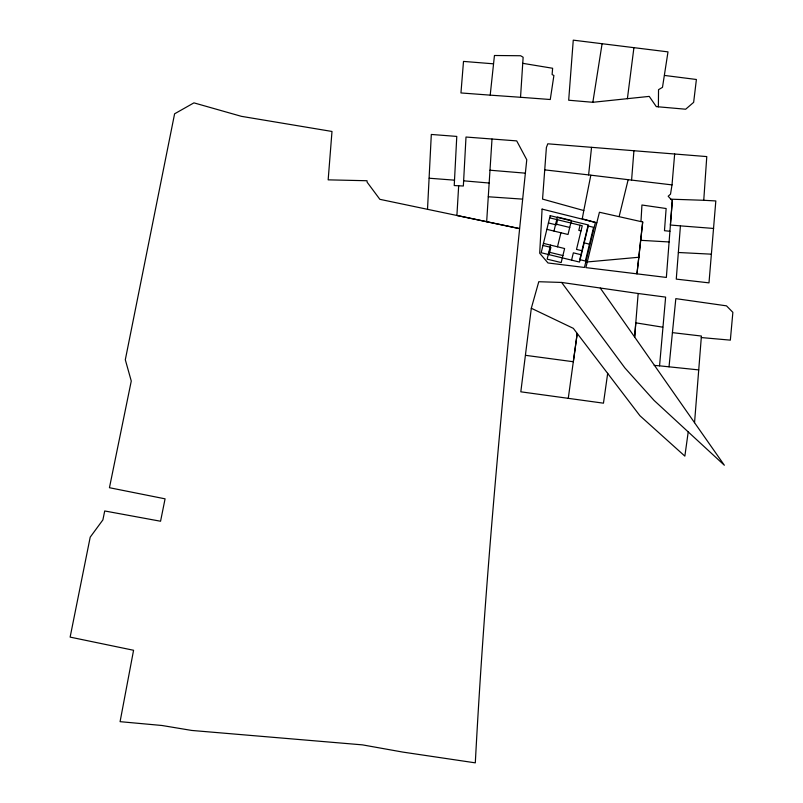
<?xml version="1.0" encoding="UTF-8"?>
<svg xmlns="http://www.w3.org/2000/svg" width="803" height="803" viewBox="0 0 803 803"><rect width="100%" height="100%" fill="white"/><g stroke="black" fill="none" stroke-linecap="round" stroke-linejoin="round"><path stroke-width="1.2" d="M658.38 106.819L658.53 89.675L662.485 87.346L667.996 51.874L573.262 40.15L568.685 100.224L592.845 102.292L649.236 96.39L656.312 106.638L685.672 109.218L693.651 102.342L696.392 79.487L664.462 75.432M427.517 209.252L431.311 134.452L456.777 136.42L454.227 185.553L463.351 186.015L466.001 137.032L516.71 140.896L526.768 159.747C505.82 360.427 485.966 561.317 475.306 762.85L402.755 752.08L362.494 744.873L191.756 730.449L161.965 725.49L120.079 721.666L133.569 650.269L70.132 637.11L90.207 537.157L102.894 519.892L104.711 510.969L160.56 521.237L165.077 498.834L109.449 487.712L131.27 381.034L125.308 359.764L174.602 113.805L193.924 102.864L241.412 116.335L331.99 131.461L328.166 179.852L367.011 180.735L367.142 182.201L379.859 199.325L519.511 228.604L456.907 215.445L458.674 185.774M486.668 221.678L492.008 139.039M640.975 221.578L641.938 205.006L666.139 208.519L664.472 230.702L669.923 231.274L666.36 277.436L585.879 267.61L587.264 261.949M522.733 63.327L552.625 68.265L552.103 74.538L553.899 75.522L550.266 99.512L520.535 97.283L523.134 57.244L520.625 55.748L494.447 55.497L490.201 95.145L460.952 92.947L463.502 61.409L493.393 63.808M674.661 153.965L672.021 184.891L670.515 194.155L668.176 196.233L670.856 199.184L703.749 200.288L706.781 156.585L547.787 143.807L546.391 147.481L542.557 199.104L583.791 210.547L582.255 218.828L596.8 222.792L587.595 260.574L585.859 262.079L638.827 257.261L642.701 221.979L599.429 212.253L596.8 222.792M701.29 337.561L701.41 336.045L672.422 332.633L675.825 298.636L726.484 305.843L732.868 312.337L730.349 340.141L701.29 337.561L694.545 422.689L724.356 465.238L654.104 400.446L624.905 367.955L561.638 282.445L538.773 281.723L531.315 308.252L520.816 391.814L603.465 403.176L607.69 373.305M669.923 231.274L672.322 200.359L670.856 199.184M703.749 200.288L715.824 200.941L708.989 282.867L676.267 279.113L680.422 225.864L670.385 225.021L672.322 200.359M672.021 184.891L631.59 180.093L633.928 150.613M561.638 282.445L638.154 293.496L634.651 337.049L694.545 422.689M698.71 369.902L659.554 365.837L665.627 297.11L638.154 293.496M669.029 366.81L672.422 332.633M631.59 180.093L588.609 174.903L591.55 147.371M642.701 221.979L636.95 273.933L638.827 257.261M627.394 98.709L633.938 47.538M568.273 398.318L577.216 333.436L573.342 361.741L525.594 355.338M688.231 431.843L684.859 456.124L639.931 415.733L573.322 328.347L531.315 308.252M592.845 102.292L602.109 43.613M583.791 210.547L590.817 175.245M550.567 245.116L547.144 259.158L561.197 262.571L564.609 248.528L543.45 243.379M553.98 231.063L557.392 217.021L571.445 220.434L568.022 234.486L546.863 229.337M549.101 254.661L550.878 247.374L542.948 245.447M557.593 219.781L556.349 224.9L548.419 222.963M557.493 246.802L560.916 232.75M571.575 260.132L573.352 252.845L581.282 254.772M580.067 225.241L578.822 230.361L581.001 230.893M619.163 216.449L628.157 179.721M678.374 252.493L711.448 254.18M640.684 240.318L669.13 241.964M488.284 196.765L522.502 199.124M490.201 95.145L520.535 97.283M429.203 178.226L454.498 180.163M680.422 225.864L713.626 228.453M654.194 365.405L659.554 365.837M489.991 170.216L525.252 173.157M463.632 180.826L489.248 183.034M544.805 169.885L588.609 174.903M662.716 327.182L635.785 322.836L634.651 337.049L600.283 288.086M549.664 217.844L582.255 225.773L576.504 249.402L582.255 250.797M555.686 224.037L569.739 227.46M583.861 242.797L589.472 244.162M548.85 252.132L562.903 255.555M542.085 209.101L539.696 253.226L547.987 262.972L584.443 267.459L595.394 222.441L542.085 209.101M550.185 215.676L541.172 252.734L579.515 262.059L588.529 225.001L550.185 215.676M587.957 225.944L579.756 259.65L585.377 261.015L593.578 227.309L587.957 225.944"/></g></svg>
